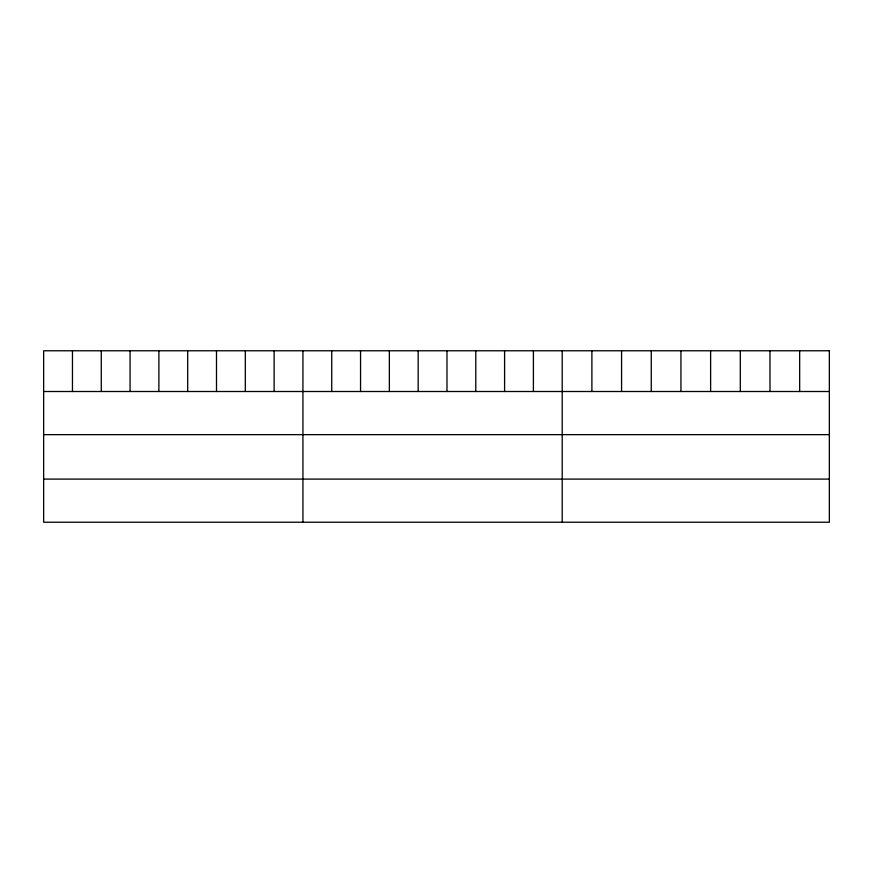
<?xml version="1.0" encoding="UTF-8"?>
<svg xmlns="http://www.w3.org/2000/svg" width="873" height="873" viewBox="0 0 873 873"><rect width="100%" height="100%" fill="white"/><g stroke="black" fill="none" stroke-linecap="round" stroke-linejoin="round"><path stroke-width="1.31" d="M43.65 391.508L829.35 391.508M43.65 434.645L829.35 434.645M43.65 479.091L829.35 479.091M799.668 350.771L799.668 391.508M769.986 350.771L769.986 391.508M740.304 350.771L740.304 391.508M710.622 350.771L710.622 391.508M680.94 350.771L680.94 391.508M651.258 350.771L651.258 391.508M621.576 350.771L621.576 391.508M591.894 350.771L591.894 391.508M562.212 350.771L562.212 522.229M533.403 350.771L533.403 391.508M504.594 350.771L504.594 391.508M475.785 350.771L475.785 391.508M446.976 350.771L446.976 391.508M418.167 350.771L418.167 391.508M389.358 350.771L389.358 391.508M360.549 350.771L360.549 391.508M331.74 350.771L331.74 391.508M302.931 350.771L302.931 522.229M274.122 350.771L274.122 391.508M245.313 350.771L245.313 391.508M216.504 350.771L216.504 391.508M187.695 350.771L187.695 391.508M158.886 350.771L158.886 391.508M130.077 350.771L130.077 391.508M101.268 350.771L101.268 391.508M72.459 350.771L72.459 391.508M829.35 350.771L43.65 350.771L43.65 522.229L829.35 522.229L829.35 350.771"/></g></svg>
